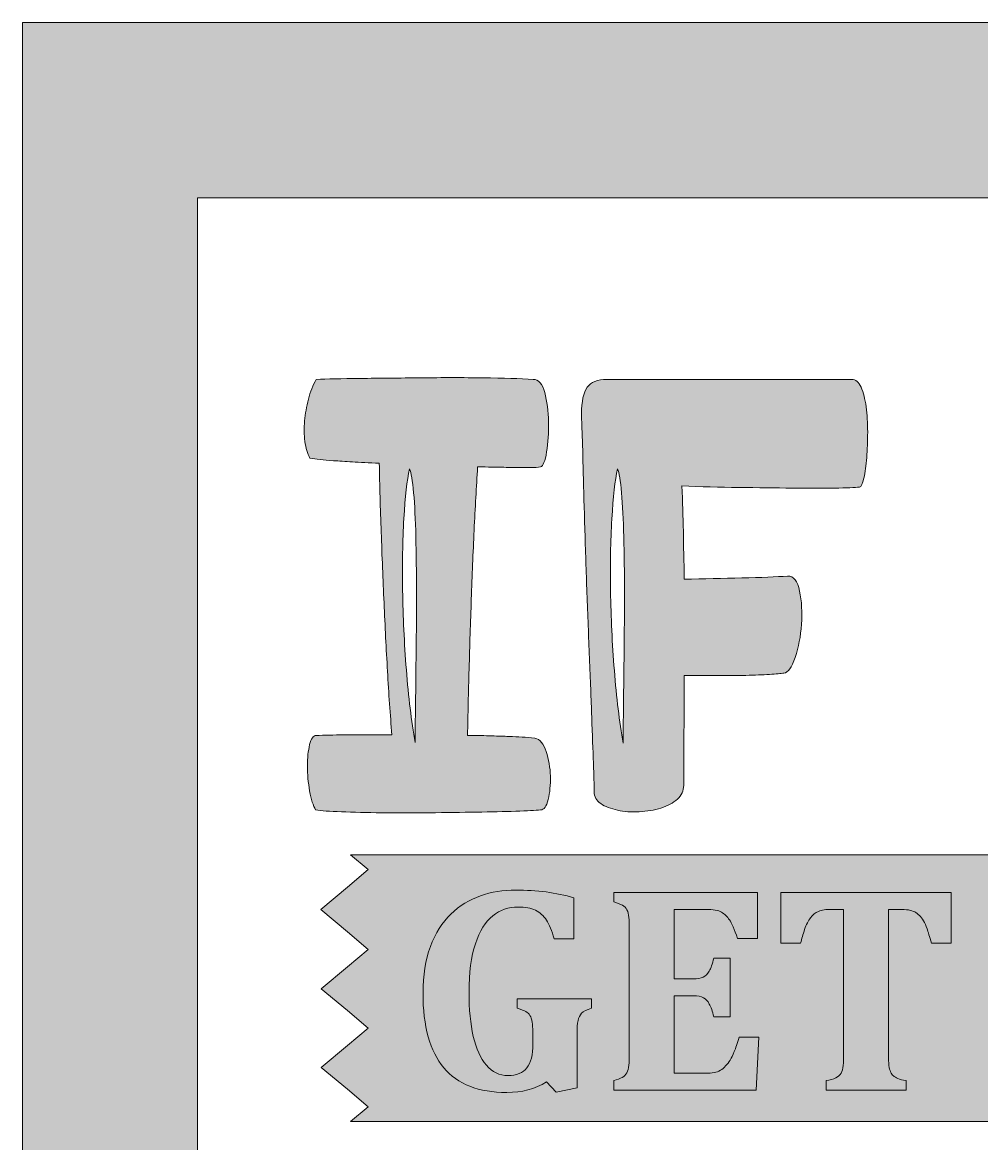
# Model space of a CAD drawing. Header units: inches. Extents: x 87 to 993, y -1015 to -65.
# Drawn here: x 86.8 to 312.4, y -328.8 to -65.3 of the extents above; entities that cross this region are included whole.
import ezdxf

# ---------------------------------------------------------------- set-up
doc = ezdxf.new("R2010")
doc.units = ezdxf.units.IN
doc.header["$MEASUREMENT"] = 0
doc.layers.add('Layer 1', color=7, linetype='Continuous')

# ---------------------------------------------------------------- blocks, each defined once
blk = doc.blocks.new('block 2')
at = {"layer": 'Layer 1', "true_color": 0xffffff}
h = blk.add_hatch(color=7, dxfattribs=at)
h.dxf.hatch_style = 2
h.paths.add_polyline_path([(168.1, -283.13), (163.23, -287.23), (157.11, -292.38), (163.23, -297.53), (168.1, -301.63), (163.23, -305.73), (157.11, -310.88), (163.23, -316.03), (168.1, -320.13), (164, -323.58), (891.76, -323.58), (887.66, -320.13), (892.54, -316.03), (898.8, -310.76), (892.54, -305.5), (887.66, -301.39), (892.54, -297.29), (898.66, -292.14), (892.54, -287), (887.66, -282.89), (892.53, -278.79), (898.66, -273.64), (892.53, -268.49), (887.66, -264.39), (891.76, -260.94), (164, -260.94), (168.1, -264.39), (163.23, -268.49), (156.97, -273.76), (163.23, -279.03)])
at = {"layer": 'Layer 1', "lineweight": 0}
for points in [[(168.1, -283.13), (163.23, -287.23), (157.11, -292.38), (163.23, -297.53), (168.1, -301.63), (163.23, -305.73), (157.11, -310.88), (163.23, -316.03), (168.1, -320.13), (164, -323.58), (891.76, -323.58)], [(891.76, -260.94), (164, -260.94), (168.1, -264.39), (163.23, -268.49), (156.97, -273.76), (163.23, -279.03), (168.1, -283.13)]]:
    blk.add_lwpolyline(points, dxfattribs=at)
blk = doc.blocks.new('block 4')
at = {"layer": 'Layer 1', "true_color": 0xffffff}
h = blk.add_hatch(color=7, dxfattribs=at)
h.dxf.hatch_style = 2
edge = h.paths.add_edge_path()
edge.add_spline(control_points=[(992.95, -1015), (690.82, -1015), (389.05, -1015), (86.83, -1015), (86.83, -698.52), (86.83, -382.04), (86.83, -65.26), (388.8, -65.26), (690.69, -65.26), (992.95, -65.26), (992.95, -381.73), (992.95, -698.07), (992.95, -1015)], knot_values=[0, 0, 0, 0, 1, 1, 1, 2, 2, 2, 3, 3, 3, 4, 4, 4, 4], degree=3, periodic=1)
edge = h.paths.add_edge_path()
edge.add_spline(control_points=[(128.03, -106.46), (128.03, -395.83), (128.03, -684.64), (128.03, -973.62), (402.71, -973.62), (677.07, -973.62), (951.57, -973.62), (951.57, -684.41), (951.57, -395.48), (951.57, -106.46), (676.91, -106.46), (402.68, -106.46), (128.03, -106.46)], knot_values=[0, 0, 0, 0, 1, 1, 1, 2, 2, 2, 3, 3, 3, 4, 4, 4, 4], degree=3, periodic=1)
at = {"layer": 'Layer 1', "lineweight": 0}
for points in [[(992.95, -1015), (690.82, -1015), (389.05, -1015), (86.83, -1015), (86.83, -698.52), (86.83, -382.04), (86.83, -65.26), (388.8, -65.26), (690.69, -65.26), (992.95, -65.26), (992.95, -381.73), (992.95, -698.07), (992.95, -1015)], [(128.03, -106.46), (128.03, -395.83), (128.03, -684.64), (128.03, -973.62), (402.71, -973.62), (677.07, -973.62), (951.57, -973.62), (951.57, -684.41), (951.57, -395.48), (951.57, -106.46), (676.91, -106.46), (402.68, -106.46), (128.03, -106.46)]]:
    blk.add_open_spline(points, degree=3, knots=[0, 0, 0, 0, 1, 1, 1, 2, 2, 2, 3, 3, 3, 4, 4, 4, 4], dxfattribs=at)
blk = doc.blocks.new('block 10')
at = {"layer": 'Layer 1', "true_color": 0xffffff}
h = blk.add_hatch(color=7, dxfattribs=at)
h.dxf.hatch_style = 2
edge = h.paths.add_edge_path()
edge.add_spline(control_points=[(207.34, -233.47), (208.53, -233.76), (209.41, -234.83), (210.01, -236.65), (210.6, -238.48), (210.92, -240.41), (210.97, -242.43), (211.02, -244.46), (210.85, -246.28), (210.45, -247.91), (210.06, -249.54), (209.46, -250.36), (208.67, -250.36), (207.49, -250.46), (205.54, -250.56), (202.82, -250.66), (200.1, -250.75), (197.02, -250.83), (193.56, -250.88), (190.1, -250.93), (186.42, -250.97), (182.52, -251.03), (178.62, -251.07), (174.89, -251.07), (171.33, -251.03), (167.78, -250.97), (164.62, -250.9), (161.85, -250.8), (159.09, -250.7), (157.06, -250.56), (155.78, -250.36), (155.18, -249.37), (154.71, -247.89), (154.37, -245.91), (154.02, -243.94), (153.85, -241.99), (153.85, -240.06), (153.85, -238.13), (154.02, -236.46), (154.37, -235.02), (154.71, -233.59), (155.23, -232.87), (155.92, -232.87), (157.8, -232.78), (160, -232.73), (162.52, -232.73), (165.04, -232.73), (168.76, -232.73), (173.71, -232.73), (173.31, -227.98), (172.96, -223), (172.67, -217.76), (172.37, -212.53), (172.1, -207.17), (171.85, -201.69), (171.61, -196.2), (171.38, -190.67), (171.19, -185.09), (170.99, -179.51), (170.84, -174.1), (170.74, -168.87), (168.27, -168.77), (166.17, -168.67), (164.44, -168.57), (162.72, -168.47), (161.23, -168.37), (160, -168.27), (158.76, -168.18), (157.7, -168.08), (156.81, -167.98), (155.92, -167.88), (155.13, -167.78), (154.44, -167.68), (153.85, -166.59), (153.45, -165.29), (153.26, -163.75), (153.06, -162.22), (153.04, -160.62), (153.18, -158.94), (153.33, -157.26), (153.63, -155.55), (154.07, -153.83), (154.52, -152.1), (155.13, -150.54), (155.92, -149.16), (158.39, -149.06), (161.85, -148.99), (166.3, -148.94), (170.74, -148.89), (175.48, -148.84), (180.52, -148.79), (185.56, -148.74), (190.45, -148.74), (195.19, -148.79), (199.93, -148.84), (203.83, -148.96), (206.9, -149.16), (208.18, -149.16), (209.09, -150.2), (209.64, -152.27), (210.18, -154.34), (210.48, -156.64), (210.53, -159.16), (210.58, -161.68), (210.43, -164.03), (210.08, -166.2), (209.73, -168.37), (209.27, -169.56), (208.67, -169.75), (207.98, -169.85), (207.29, -169.9), (206.6, -169.9), (205.91, -169.9), (205.04, -169.9), (204.01, -169.9), (202.97, -169.9), (201.64, -169.88), (200.01, -169.83), (198.38, -169.78), (196.32, -169.75), (193.86, -169.75), (193.56, -174.4), (193.29, -179.36), (193.04, -184.65), (192.79, -189.93), (192.57, -195.31), (192.38, -200.8), (192.18, -206.28), (192, -211.76), (191.86, -217.24), (191.71, -222.72), (191.58, -227.94), (191.49, -232.87), (193.76, -232.87), (195.66, -232.9), (197.19, -232.95), (198.72, -233), (200.05, -233.05), (201.19, -233.1), (202.33, -233.15), (203.36, -233.2), (204.3, -233.24), (205.24, -233.3), (206.25, -233.37), (207.34, -233.47)], knot_values=[0, 0, 0, 0, 1, 1, 1, 2, 2, 2, 3, 3, 3, 4, 4, 4, 5, 5, 5, 6, 6, 6, 7, 7, 7, 8, 8, 8, 9, 9, 9, 10, 10, 10, 11, 11, 11, 12, 12, 12, 13, 13, 13, 14, 14, 14, 15, 15, 15, 16, 16, 16, 17, 17, 17, 18, 18, 18, 19, 19, 19, 20, 20, 20, 21, 21, 21, 22, 22, 22, 23, 23, 23, 24, 24, 24, 25, 25, 25, 26, 26, 26, 27, 27, 27, 28, 28, 28, 29, 29, 29, 30, 30, 30, 31, 31, 31, 32, 32, 32, 33, 33, 33, 34, 34, 34, 35, 35, 35, 36, 36, 36, 37, 37, 37, 38, 38, 38, 39, 39, 39, 40, 40, 40, 41, 41, 41, 42, 42, 42, 43, 43, 43, 44, 44, 44, 45, 45, 45, 46, 46, 46, 47, 47, 47, 48, 48, 48, 48], degree=3, periodic=1)
edge = h.paths.add_edge_path()
edge.add_spline(control_points=[(179.19, -234.5), (179.19, -232.23), (179.21, -229.2), (179.26, -225.39), (179.31, -221.59), (179.36, -217.46), (179.41, -213.02), (179.46, -208.58), (179.48, -203.98), (179.48, -199.24), (179.48, -194.5), (179.43, -190.13), (179.34, -186.13), (179.24, -182.13), (179.06, -178.7), (178.82, -175.83), (178.57, -172.96), (178.25, -171.09), (177.86, -170.2), (177.26, -172.87), (176.82, -176.77), (176.52, -181.9), (176.22, -187.04), (176.13, -192.67), (176.22, -198.79), (176.32, -204.92), (176.62, -211.15), (177.11, -217.46), (177.61, -223.79), (178.3, -229.47), (179.19, -234.5)], knot_values=[0, 0, 0, 0, 1, 1, 1, 2, 2, 2, 3, 3, 3, 4, 4, 4, 5, 5, 5, 6, 6, 6, 7, 7, 7, 8, 8, 8, 9, 9, 9, 10, 10, 10, 10], degree=3, periodic=1)
h = blk.add_hatch(color=7, dxfattribs=at)
h.dxf.hatch_style = 2
edge = h.paths.add_edge_path()
edge.add_spline(control_points=[(281.87, -149.16), (282.76, -149.16), (283.47, -149.78), (284.02, -151.01), (284.56, -152.25), (284.95, -153.78), (285.2, -155.6), (285.45, -157.43), (285.57, -159.41), (285.57, -161.53), (285.57, -163.66), (285.5, -165.66), (285.35, -167.53), (285.2, -169.41), (284.98, -171.01), (284.68, -172.35), (284.39, -173.68), (284.04, -174.4), (283.65, -174.5), (282.56, -174.59), (280.61, -174.67), (277.79, -174.72), (274.98, -174.77), (271.65, -174.77), (267.79, -174.72), (263.94, -174.67), (259.77, -174.62), (255.27, -174.57), (250.78, -174.52), (246.31, -174.4), (241.86, -174.2), (242.06, -177.95), (242.18, -181.51), (242.23, -184.87), (242.28, -188.23), (242.36, -191.98), (242.46, -196.13), (247, -196.03), (251.52, -195.93), (256.01, -195.83), (260.51, -195.74), (264.09, -195.59), (266.76, -195.39), (268.14, -195.39), (269.08, -196.57), (269.57, -198.94), (270.06, -201.31), (270.21, -203.91), (270.02, -206.72), (269.82, -209.54), (269.32, -212.13), (268.53, -214.5), (267.74, -216.87), (266.85, -218.11), (265.87, -218.21), (265.17, -218.31), (264.04, -218.4), (262.46, -218.5), (260.88, -218.6), (259.03, -218.68), (256.9, -218.73), (254.78, -218.78), (252.46, -218.8), (249.94, -218.8), (247.42, -218.8), (244.92, -218.8), (242.46, -218.8), (242.46, -220.08), (242.46, -221.91), (242.46, -224.28), (242.46, -226.65), (242.43, -229.12), (242.38, -231.69), (242.33, -234.26), (242.31, -236.73), (242.31, -239.1), (242.31, -241.47), (242.31, -243.3), (242.31, -244.58), (242.31, -245.87), (241.81, -246.95), (240.83, -247.84), (239.84, -248.73), (238.55, -249.42), (236.97, -249.91), (235.39, -250.41), (233.69, -250.7), (231.86, -250.8), (230.03, -250.9), (228.33, -250.78), (226.75, -250.43), (225.17, -250.09), (223.86, -249.57), (222.82, -248.88), (221.79, -248.19), (221.27, -247.25), (221.27, -246.06), (221.27, -245.17), (221.22, -243.3), (221.12, -240.43), (221.02, -237.57), (220.9, -234.11), (220.75, -230.06), (220.6, -226.01), (220.43, -221.49), (220.23, -216.5), (220.03, -211.51), (219.83, -206.45), (219.64, -201.31), (219.44, -196.18), (219.27, -191.14), (219.12, -186.2), (218.97, -181.26), (218.84, -176.77), (218.75, -172.72), (218.65, -168.67), (218.55, -165.29), (218.45, -162.57), (218.35, -159.85), (218.3, -158.1), (218.3, -157.31), (218.3, -154.34), (218.75, -152.25), (219.64, -151.01), (220.53, -149.78), (222.06, -149.16), (224.23, -149.16), (224.23, -149.16), (281.87, -149.16), (281.87, -149.16)], knot_values=[0, 0, 0, 0, 1, 1, 1, 2, 2, 2, 3, 3, 3, 4, 4, 4, 5, 5, 5, 6, 6, 6, 7, 7, 7, 8, 8, 8, 9, 9, 9, 10, 10, 10, 11, 11, 11, 12, 12, 12, 13, 13, 13, 14, 14, 14, 15, 15, 15, 16, 16, 16, 17, 17, 17, 18, 18, 18, 19, 19, 19, 20, 20, 20, 21, 21, 21, 22, 22, 22, 23, 23, 23, 24, 24, 24, 25, 25, 25, 26, 26, 26, 27, 27, 27, 28, 28, 28, 29, 29, 29, 30, 30, 30, 31, 31, 31, 32, 32, 32, 33, 33, 33, 34, 34, 34, 35, 35, 35, 36, 36, 36, 37, 37, 37, 38, 38, 38, 39, 39, 39, 40, 40, 40, 41, 41, 41, 42, 42, 42, 43, 43, 43, 43], degree=3, periodic=1)
edge = h.paths.add_edge_path()
edge.add_spline(control_points=[(228.08, -234.65), (228.08, -232.38), (228.11, -229.34), (228.16, -225.54), (228.21, -221.74), (228.25, -217.59), (228.3, -213.09), (228.35, -208.6), (228.38, -204.01), (228.38, -199.31), (228.38, -194.62), (228.33, -190.25), (228.23, -186.2), (228.13, -182.15), (227.96, -178.7), (227.71, -175.83), (227.46, -172.96), (227.14, -171.09), (226.75, -170.2), (226.16, -172.87), (225.71, -176.79), (225.42, -181.98), (225.12, -187.16), (225.02, -192.82), (225.12, -198.94), (225.22, -205.07), (225.51, -211.29), (226.01, -217.61), (226.5, -223.94), (227.19, -229.61), (228.08, -234.65)], knot_values=[0, 0, 0, 0, 1, 1, 1, 2, 2, 2, 3, 3, 3, 4, 4, 4, 5, 5, 5, 6, 6, 6, 7, 7, 7, 8, 8, 8, 9, 9, 9, 10, 10, 10, 10], degree=3, periodic=1)
at = {"layer": 'Layer 1', "lineweight": 0}
for points, knots in [([(207.34, -233.47), (208.53, -233.76), (209.41, -234.83), (210.01, -236.65), (210.6, -238.48), (210.92, -240.41), (210.97, -242.43), (211.02, -244.46), (210.85, -246.28), (210.45, -247.91), (210.06, -249.54), (209.46, -250.36), (208.67, -250.36), (207.49, -250.46), (205.54, -250.56), (202.82, -250.66), (200.1, -250.75), (197.02, -250.83), (193.56, -250.88), (190.1, -250.93), (186.42, -250.97), (182.52, -251.03), (178.62, -251.07), (174.89, -251.07), (171.33, -251.03), (167.78, -250.97), (164.62, -250.9), (161.85, -250.8), (159.09, -250.7), (157.06, -250.56), (155.78, -250.36), (155.18, -249.37), (154.71, -247.89), (154.37, -245.91), (154.02, -243.94), (153.85, -241.99), (153.85, -240.06), (153.85, -238.13), (154.02, -236.46), (154.37, -235.02), (154.71, -233.59), (155.23, -232.87), (155.92, -232.87), (157.8, -232.78), (160, -232.73), (162.52, -232.73), (165.04, -232.73), (168.76, -232.73), (173.71, -232.73), (173.31, -227.98), (172.96, -223), (172.67, -217.76), (172.37, -212.53), (172.1, -207.17), (171.85, -201.69), (171.61, -196.2), (171.38, -190.67), (171.19, -185.09), (170.99, -179.51), (170.84, -174.1), (170.74, -168.87), (168.27, -168.77), (166.17, -168.67), (164.44, -168.57), (162.72, -168.47), (161.23, -168.37), (160, -168.27), (158.76, -168.18), (157.7, -168.08), (156.81, -167.98), (155.92, -167.88), (155.13, -167.78), (154.44, -167.68), (153.85, -166.59), (153.45, -165.29), (153.26, -163.75), (153.06, -162.22), (153.04, -160.62), (153.18, -158.94), (153.33, -157.26), (153.63, -155.55), (154.07, -153.83), (154.52, -152.1), (155.13, -150.54), (155.92, -149.16), (158.39, -149.06), (161.85, -148.99), (166.3, -148.94), (170.74, -148.89), (175.48, -148.84), (180.52, -148.79), (185.56, -148.74), (190.45, -148.74), (195.19, -148.79), (199.93, -148.84), (203.83, -148.96), (206.9, -149.16), (208.18, -149.16), (209.09, -150.2), (209.64, -152.27), (210.18, -154.34), (210.48, -156.64), (210.53, -159.16), (210.58, -161.68), (210.43, -164.03), (210.08, -166.2), (209.73, -168.37), (209.27, -169.56), (208.67, -169.75), (207.98, -169.85), (207.29, -169.9), (206.6, -169.9), (205.91, -169.9), (205.04, -169.9), (204.01, -169.9), (202.97, -169.9), (201.64, -169.88), (200.01, -169.83), (198.38, -169.78), (196.32, -169.75), (193.86, -169.75), (193.56, -174.4), (193.29, -179.36), (193.04, -184.65), (192.79, -189.93), (192.57, -195.31), (192.38, -200.8), (192.18, -206.28), (192, -211.76), (191.86, -217.24), (191.71, -222.72), (191.58, -227.94), (191.49, -232.87), (193.76, -232.87), (195.66, -232.9), (197.19, -232.95), (198.72, -233), (200.05, -233.05), (201.19, -233.1), (202.33, -233.15), (203.36, -233.2), (204.3, -233.24), (205.24, -233.3), (206.25, -233.37), (207.34, -233.47)], [0, 0, 0, 0, 1, 1, 1, 2, 2, 2, 3, 3, 3, 4, 4, 4, 5, 5, 5, 6, 6, 6, 7, 7, 7, 8, 8, 8, 9, 9, 9, 10, 10, 10, 11, 11, 11, 12, 12, 12, 13, 13, 13, 14, 14, 14, 15, 15, 15, 16, 16, 16, 17, 17, 17, 18, 18, 18, 19, 19, 19, 20, 20, 20, 21, 21, 21, 22, 22, 22, 23, 23, 23, 24, 24, 24, 25, 25, 25, 26, 26, 26, 27, 27, 27, 28, 28, 28, 29, 29, 29, 30, 30, 30, 31, 31, 31, 32, 32, 32, 33, 33, 33, 34, 34, 34, 35, 35, 35, 36, 36, 36, 37, 37, 37, 38, 38, 38, 39, 39, 39, 40, 40, 40, 41, 41, 41, 42, 42, 42, 43, 43, 43, 44, 44, 44, 45, 45, 45, 46, 46, 46, 47, 47, 47, 48, 48, 48, 48]), ([(281.87, -149.16), (282.76, -149.16), (283.47, -149.78), (284.02, -151.01), (284.56, -152.25), (284.95, -153.78), (285.2, -155.6), (285.45, -157.43), (285.57, -159.41), (285.57, -161.53), (285.57, -163.66), (285.5, -165.66), (285.35, -167.53), (285.2, -169.41), (284.98, -171.01), (284.68, -172.35), (284.39, -173.68), (284.04, -174.4), (283.65, -174.5), (282.56, -174.59), (280.61, -174.67), (277.79, -174.72), (274.98, -174.77), (271.65, -174.77), (267.79, -174.72), (263.94, -174.67), (259.77, -174.62), (255.27, -174.57), (250.78, -174.52), (246.31, -174.4), (241.86, -174.2), (242.06, -177.95), (242.18, -181.51), (242.23, -184.87), (242.28, -188.23), (242.36, -191.98), (242.46, -196.13), (247, -196.03), (251.52, -195.93), (256.01, -195.83), (260.51, -195.74), (264.09, -195.59), (266.76, -195.39), (268.14, -195.39), (269.08, -196.57), (269.57, -198.94), (270.06, -201.31), (270.21, -203.91), (270.02, -206.72), (269.82, -209.54), (269.32, -212.13), (268.53, -214.5), (267.74, -216.87), (266.85, -218.11), (265.87, -218.21), (265.17, -218.31), (264.04, -218.4), (262.46, -218.5), (260.88, -218.6), (259.03, -218.68), (256.9, -218.73), (254.78, -218.78), (252.46, -218.8), (249.94, -218.8), (247.42, -218.8), (244.92, -218.8), (242.46, -218.8), (242.46, -220.08), (242.46, -221.91), (242.46, -224.28), (242.46, -226.65), (242.43, -229.12), (242.38, -231.69), (242.33, -234.26), (242.31, -236.73), (242.31, -239.1), (242.31, -241.47), (242.31, -243.3), (242.31, -244.58), (242.31, -245.87), (241.81, -246.95), (240.83, -247.84), (239.84, -248.73), (238.55, -249.42), (236.97, -249.91), (235.39, -250.41), (233.69, -250.7), (231.86, -250.8), (230.03, -250.9), (228.33, -250.78), (226.75, -250.43), (225.17, -250.09), (223.86, -249.57), (222.82, -248.88), (221.79, -248.19), (221.27, -247.25), (221.27, -246.06), (221.27, -245.17), (221.22, -243.3), (221.12, -240.43), (221.02, -237.57), (220.9, -234.11), (220.75, -230.06), (220.6, -226.01), (220.43, -221.49), (220.23, -216.5), (220.03, -211.51), (219.83, -206.45), (219.64, -201.31), (219.44, -196.18), (219.27, -191.14), (219.12, -186.2), (218.97, -181.26), (218.84, -176.77), (218.75, -172.72), (218.65, -168.67), (218.55, -165.29), (218.45, -162.57), (218.35, -159.85), (218.3, -158.1), (218.3, -157.31), (218.3, -154.34), (218.75, -152.25), (219.64, -151.01), (220.53, -149.78), (222.06, -149.16), (224.23, -149.16), (224.23, -149.16), (281.87, -149.16), (281.87, -149.16)], [0, 0, 0, 0, 1, 1, 1, 2, 2, 2, 3, 3, 3, 4, 4, 4, 5, 5, 5, 6, 6, 6, 7, 7, 7, 8, 8, 8, 9, 9, 9, 10, 10, 10, 11, 11, 11, 12, 12, 12, 13, 13, 13, 14, 14, 14, 15, 15, 15, 16, 16, 16, 17, 17, 17, 18, 18, 18, 19, 19, 19, 20, 20, 20, 21, 21, 21, 22, 22, 22, 23, 23, 23, 24, 24, 24, 25, 25, 25, 26, 26, 26, 27, 27, 27, 28, 28, 28, 29, 29, 29, 30, 30, 30, 31, 31, 31, 32, 32, 32, 33, 33, 33, 34, 34, 34, 35, 35, 35, 36, 36, 36, 37, 37, 37, 38, 38, 38, 39, 39, 39, 40, 40, 40, 41, 41, 41, 42, 42, 42, 43, 43, 43, 43]), ([(179.19, -234.5), (179.19, -232.23), (179.21, -229.2), (179.26, -225.39), (179.31, -221.59), (179.36, -217.46), (179.41, -213.02), (179.46, -208.58), (179.48, -203.98), (179.48, -199.24), (179.48, -194.5), (179.43, -190.13), (179.34, -186.13), (179.24, -182.13), (179.06, -178.7), (178.82, -175.83), (178.57, -172.96), (178.25, -171.09), (177.86, -170.2), (177.26, -172.87), (176.82, -176.77), (176.52, -181.9), (176.22, -187.04), (176.13, -192.67), (176.22, -198.79), (176.32, -204.92), (176.62, -211.15), (177.11, -217.46), (177.61, -223.79), (178.3, -229.47), (179.19, -234.5)], [0, 0, 0, 0, 1, 1, 1, 2, 2, 2, 3, 3, 3, 4, 4, 4, 5, 5, 5, 6, 6, 6, 7, 7, 7, 8, 8, 8, 9, 9, 9, 10, 10, 10, 10]), ([(228.08, -234.65), (228.08, -232.38), (228.11, -229.34), (228.16, -225.54), (228.21, -221.74), (228.25, -217.59), (228.3, -213.09), (228.35, -208.6), (228.38, -204.01), (228.38, -199.31), (228.38, -194.62), (228.33, -190.25), (228.23, -186.2), (228.13, -182.15), (227.96, -178.7), (227.71, -175.83), (227.46, -172.96), (227.14, -171.09), (226.75, -170.2), (226.16, -172.87), (225.71, -176.79), (225.42, -181.98), (225.12, -187.16), (225.02, -192.82), (225.12, -198.94), (225.22, -205.07), (225.51, -211.29), (226.01, -217.61), (226.5, -223.94), (227.19, -229.61), (228.08, -234.65)], [0, 0, 0, 0, 1, 1, 1, 2, 2, 2, 3, 3, 3, 4, 4, 4, 5, 5, 5, 6, 6, 6, 7, 7, 7, 8, 8, 8, 9, 9, 9, 10, 10, 10, 10])]:
    blk.add_open_spline(points, degree=3, knots=knots, dxfattribs=at)
blk = doc.blocks.new('block 11')
at = {"layer": 'Layer 1', "lineweight": 0}
for points, knots in [([(216.5, -271.01), (216.5, -271.01), (216.5, -280.68), (216.5, -280.68), (216.5, -280.68), (211.84, -280.68), (211.84, -280.68), (211.31, -278.77), (210.72, -277.3), (210.05, -276.27), (209.38, -275.23), (208.52, -274.46), (207.46, -273.95), (206.41, -273.44), (205.05, -273.18), (203.39, -273.18), (201.14, -273.18), (199.16, -273.87), (197.43, -275.25), (195.71, -276.62), (194.34, -278.81), (193.35, -281.82), (192.35, -284.83), (191.85, -288.63), (191.85, -293.24), (191.85, -297.22), (192.18, -300.66), (192.85, -303.58), (193.52, -306.5), (194.54, -308.76), (195.92, -310.37), (197.29, -311.99), (198.99, -312.79), (201.01, -312.79), (203, -312.79), (204.48, -312.2), (205.44, -311), (206.39, -309.81), (206.87, -307.91), (206.87, -305.3), (206.87, -305.3), (206.87, -304.01), (206.87, -304.01), (206.87, -302.28), (206.81, -301.05), (206.69, -300.31), (206.58, -299.57), (206.41, -299.02), (206.17, -298.66), (205.93, -298.29), (205.62, -298), (205.23, -297.77), (204.84, -297.55), (204.16, -297.28), (203.19, -296.99), (203.19, -296.99), (203.19, -294.74), (203.19, -294.74), (203.19, -294.74), (220.62, -294.74), (220.62, -294.74), (220.62, -294.74), (220.62, -296.99), (220.62, -296.99), (219.49, -297.33), (218.72, -297.72), (218.31, -298.15), (217.9, -298.58), (217.62, -299.15), (217.47, -299.87), (217.32, -300.58), (217.25, -301.59), (217.25, -302.88), (217.25, -302.88), (217.25, -315.72), (217.25, -315.72), (217.25, -315.72), (212.35, -316.74), (212.35, -316.74), (212.35, -316.74), (210.03, -314.29), (210.03, -314.29), (207.33, -315.95), (204.23, -316.78), (200.73, -316.78), (194.11, -316.78), (189.16, -314.84), (185.9, -310.97), (182.65, -307.1), (181.02, -301.24), (181.02, -293.38), (181.02, -289.25), (181.6, -285.62), (182.75, -282.48), (183.91, -279.35), (185.52, -276.8), (187.57, -274.84), (189.63, -272.87), (191.94, -271.44), (194.52, -270.55), (197.1, -269.65), (199.86, -269.2), (202.81, -269.2), (207.78, -269.2), (212.35, -269.8), (216.5, -271.01)], [0, 0, 0, 0, 1, 1, 1, 2, 2, 2, 3, 3, 3, 4, 4, 4, 5, 5, 5, 6, 6, 6, 7, 7, 7, 8, 8, 8, 9, 9, 9, 10, 10, 10, 11, 11, 11, 12, 12, 12, 13, 13, 13, 14, 14, 14, 15, 15, 15, 16, 16, 16, 17, 17, 17, 18, 18, 18, 19, 19, 19, 20, 20, 20, 21, 21, 21, 22, 22, 22, 23, 23, 23, 24, 24, 24, 25, 25, 25, 26, 26, 26, 27, 27, 27, 28, 28, 28, 29, 29, 29, 30, 30, 30, 31, 31, 31, 32, 32, 32, 33, 33, 33, 34, 34, 34, 35, 35, 35, 35]), ([(259.65, -269.75), (259.65, -269.75), (259.65, -280.57), (259.65, -280.57), (259.65, -280.57), (254.98, -280.57), (254.98, -280.57), (254.23, -278.42), (253.6, -276.96), (253.08, -276.2), (252.55, -275.44), (251.93, -274.84), (251.2, -274.39), (250.48, -273.95), (249.24, -273.73), (247.49, -273.73), (247.49, -273.73), (240.07, -273.73), (240.07, -273.73), (240.07, -273.73), (240.07, -290.08), (240.07, -290.08), (240.07, -290.08), (244.56, -290.08), (244.56, -290.08), (245.56, -290.08), (246.34, -289.93), (246.91, -289.65), (247.48, -289.37), (247.95, -288.9), (248.33, -288.24), (248.7, -287.58), (249.06, -286.56), (249.4, -285.17), (249.4, -285.17), (253.25, -285.17), (253.25, -285.17), (253.25, -285.17), (253.25, -299), (253.25, -299), (253.25, -299), (249.4, -299), (249.4, -299), (249.08, -297.68), (248.73, -296.68), (248.34, -295.98), (247.96, -295.29), (247.5, -294.8), (246.96, -294.5), (246.43, -294.21), (245.63, -294.06), (244.56, -294.06), (244.56, -294.06), (240.07, -294.06), (240.07, -294.06), (240.07, -294.06), (240.07, -312.25), (240.07, -312.25), (240.07, -312.25), (247.46, -312.25), (247.46, -312.25), (248.25, -312.25), (248.92, -312.2), (249.47, -312.09), (250.01, -311.99), (250.5, -311.82), (250.93, -311.57), (251.36, -311.32), (251.78, -310.98), (252.18, -310.54), (252.57, -310.11), (252.92, -309.65), (253.23, -309.15), (253.54, -308.65), (253.86, -307.99), (254.2, -307.17), (254.54, -306.35), (254.92, -305.23), (255.32, -303.8), (255.32, -303.8), (259.99, -303.8), (259.99, -303.8), (259.99, -303.8), (259.34, -316.23), (259.34, -316.23), (259.34, -316.23), (225.87, -316.23), (225.87, -316.23), (225.87, -316.23), (225.87, -313.98), (225.87, -313.98), (226.71, -313.76), (227.37, -313.51), (227.86, -313.25), (228.35, -312.99), (228.71, -312.63), (228.95, -312.16), (229.19, -311.7), (229.34, -311.11), (229.41, -310.39), (229.48, -309.68), (229.51, -308.77), (229.51, -307.68), (229.51, -307.68), (229.51, -278.33), (229.51, -278.33), (229.51, -277.26), (229.48, -276.36), (229.43, -275.64), (229.37, -274.91), (229.22, -274.32), (228.98, -273.87), (228.74, -273.41), (228.38, -273.04), (227.89, -272.76), (227.41, -272.48), (226.73, -272.22), (225.87, -271.99), (225.87, -271.99), (225.87, -269.75), (225.87, -269.75), (225.87, -269.75), (259.65, -269.75), (259.65, -269.75)], [0, 0, 0, 0, 1, 1, 1, 2, 2, 2, 3, 3, 3, 4, 4, 4, 5, 5, 5, 6, 6, 6, 7, 7, 7, 8, 8, 8, 9, 9, 9, 10, 10, 10, 11, 11, 11, 12, 12, 12, 13, 13, 13, 14, 14, 14, 15, 15, 15, 16, 16, 16, 17, 17, 17, 18, 18, 18, 19, 19, 19, 20, 20, 20, 21, 21, 21, 22, 22, 22, 23, 23, 23, 24, 24, 24, 25, 25, 25, 26, 26, 26, 27, 27, 27, 28, 28, 28, 29, 29, 29, 30, 30, 30, 31, 31, 31, 32, 32, 32, 33, 33, 33, 34, 34, 34, 35, 35, 35, 36, 36, 36, 37, 37, 37, 38, 38, 38, 39, 39, 39, 40, 40, 40, 41, 41, 41, 41]), ([(275.79, -316.23), (275.79, -316.23), (275.79, -313.98), (275.79, -313.98), (276.75, -313.82), (277.5, -313.61), (278.06, -313.35), (278.61, -313.09), (279.03, -312.72), (279.3, -312.25), (279.57, -311.77), (279.74, -311.16), (279.81, -310.42), (279.88, -309.69), (279.91, -308.77), (279.91, -307.68), (279.91, -307.68), (279.91, -273.73), (279.91, -273.73), (279.91, -273.73), (277.16, -273.73), (277.16, -273.73), (275.79, -273.73), (274.75, -273.89), (274.02, -274.21), (273.3, -274.53), (272.66, -275.02), (272.13, -275.71), (271.6, -276.39), (271.14, -277.3), (270.75, -278.45), (270.37, -279.59), (270.05, -280.68), (269.8, -281.7), (269.8, -281.7), (265.13, -281.7), (265.13, -281.7), (265.13, -281.7), (265.13, -269.75), (265.13, -269.75), (265.13, -269.75), (305.22, -269.75), (305.22, -269.75), (305.22, -269.75), (305.22, -281.7), (305.22, -281.7), (305.22, -281.7), (300.55, -281.7), (300.55, -281.7), (300.12, -280.15), (299.78, -279.02), (299.53, -278.29), (299.28, -277.57), (299, -276.95), (298.69, -276.44), (298.39, -275.93), (298.07, -275.5), (297.73, -275.16), (297.38, -274.82), (297.02, -274.55), (296.64, -274.34), (296.25, -274.14), (295.77, -273.99), (295.19, -273.88), (294.61, -273.78), (293.85, -273.73), (292.92, -273.73), (292.92, -273.73), (290.47, -273.73), (290.47, -273.73), (290.47, -273.73), (290.47, -307.68), (290.47, -307.68), (290.47, -308.89), (290.51, -309.8), (290.57, -310.42), (290.64, -311.05), (290.77, -311.55), (290.95, -311.94), (291.13, -312.33), (291.35, -312.64), (291.61, -312.88), (291.87, -313.11), (292.24, -313.33), (292.7, -313.52), (293.17, -313.72), (293.8, -313.87), (294.59, -313.98), (294.59, -313.98), (294.59, -316.23), (294.59, -316.23), (294.59, -316.23), (275.79, -316.23), (275.79, -316.23)], [0, 0, 0, 0, 1, 1, 1, 2, 2, 2, 3, 3, 3, 4, 4, 4, 5, 5, 5, 6, 6, 6, 7, 7, 7, 8, 8, 8, 9, 9, 9, 10, 10, 10, 11, 11, 11, 12, 12, 12, 13, 13, 13, 14, 14, 14, 15, 15, 15, 16, 16, 16, 17, 17, 17, 18, 18, 18, 19, 19, 19, 20, 20, 20, 21, 21, 21, 22, 22, 22, 23, 23, 23, 24, 24, 24, 25, 25, 25, 26, 26, 26, 27, 27, 27, 28, 28, 28, 29, 29, 29, 30, 30, 30, 31, 31, 31, 31])]:
    blk.add_open_spline(points, degree=3, knots=knots, dxfattribs=at)

msp = doc.modelspace()

# ---------------------------------------------------------------- block references
at = {"layer": 'Layer 1'}
for name in ['block 4', 'block 10', 'block 2', 'block 11']:
    msp.add_blockref(name, (0, 0), dxfattribs=at)

doc.saveas('drawing.dxf')
